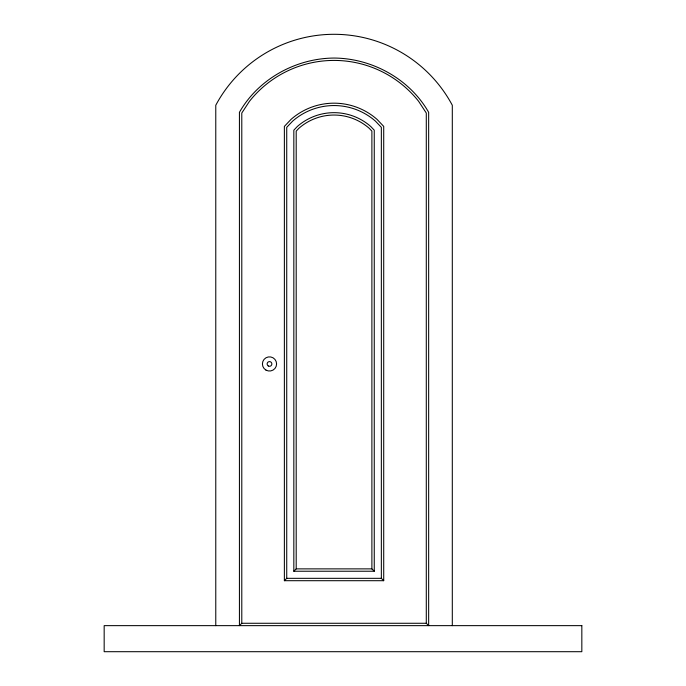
<?xml version="1.0" encoding="UTF-8"?>
<svg xmlns="http://www.w3.org/2000/svg" width="686" height="686" viewBox="0 0 686 686"><rect width="100%" height="100%" fill="white"/><g stroke="black" fill="none" stroke-linecap="round" stroke-linejoin="round"><path stroke-width="1.03" d="M241.789 623.274L239.431 625.641L239.431 112.315C258.39 79.001 295.915 58.293 334.039 58.053C372.164 58.293 409.688 79.001 428.656 112.315L428.656 625.641L426.289 623.274L426.289 113.027L418.623 101.314A107.916 107.916 0 0 0 249.464 101.314L241.789 113.027L241.789 623.274L426.289 623.274M284.373 580.699L286.731 578.332L286.731 127.339L292.613 121.156A62.786 62.786 0 0 1 375.465 121.156L381.347 127.339L381.347 578.332L383.714 580.699L284.373 580.699L284.373 126.396L291.044 119.373A65.161 65.161 0 0 1 377.034 119.373L383.714 126.396L383.714 580.699M293.831 571.232L296.198 568.874L296.198 131.12L298.882 128.291A53.285 53.285 0 0 1 369.197 128.291L371.889 131.12L371.889 568.874L374.256 571.232L293.831 571.232L293.831 130.177L297.312 126.507A55.66 55.66 0 0 1 370.766 126.507L374.256 130.177L374.256 571.232M296.198 568.874L371.889 568.874M286.731 578.332L381.347 578.332M452.306 625.641L452.306 105.258A134.036 134.036 0 0 0 215.773 105.258L215.773 625.641M581.831 625.641L104.169 625.641L104.169 651.7L581.831 651.7L581.831 625.641M265.954 370.088A7.1 7.1 0 0 0 276.595 363.949A7.1 7.1 0 0 0 265.954 357.8A7.1 7.1 0 0 0 265.954 370.088M268.312 365.998A2.367 2.367 0 0 0 271.862 363.949A2.367 2.367 0 0 0 268.312 361.899A2.367 2.367 0 0 0 268.312 365.998"/></g></svg>
